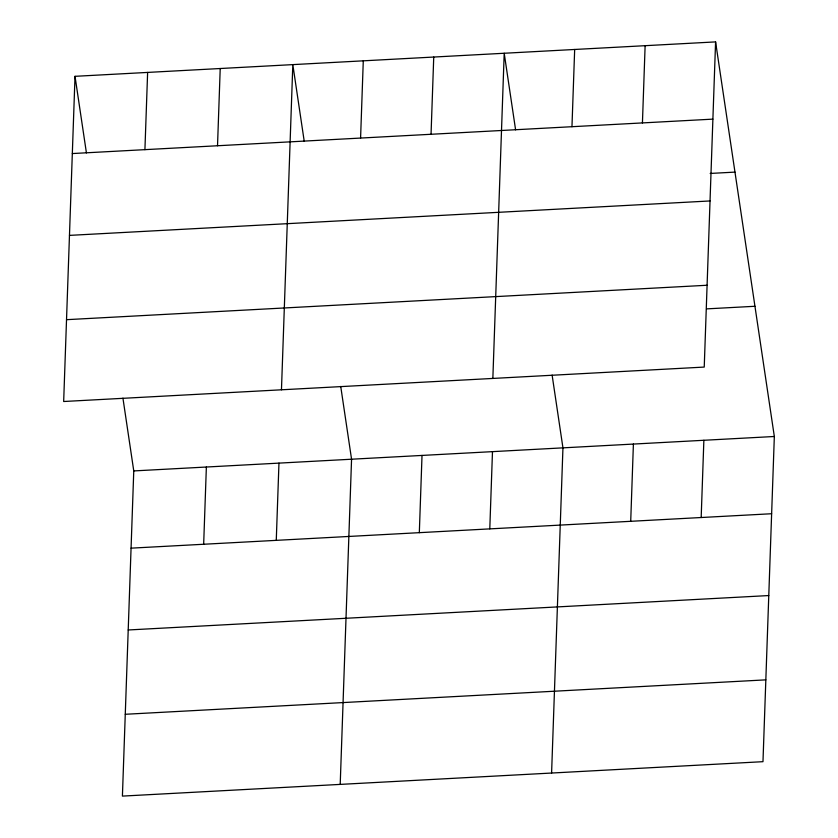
<?xml version="1.0" encoding="UTF-8"?>
<svg xmlns="http://www.w3.org/2000/svg" width="838" height="838" viewBox="0 0 838 838"><rect width="100%" height="100%" fill="white"/><g stroke="black" fill="none" stroke-linecap="round" stroke-linejoin="round"><path stroke-width="1.26" d="M75.022 76.321L63.667 401.507L704.234 367.075L715.589 41.9L75.022 76.321L86.429 152.925M144.922 149.656L147.624 72.424M122.935 398.155L133.766 470.925L122.411 796.1L762.978 761.679L774.333 436.493L715.589 41.9M217.524 145.749L220.216 68.517M203.665 544.25L206.368 467.017M276.268 540.353L278.96 463.121M281.463 389.796L292.818 64.62L304.215 141.213M360.581 138.071L363.283 60.828M340.207 784.399L351.562 459.214L340.731 386.444M431.046 134.279L433.738 57.047M419.325 532.664L422.017 455.432M492.849 378.441L504.204 53.255L515.6 129.859M489.79 528.872L492.482 451.64M571.966 126.706L574.669 49.473M551.593 773.034L562.947 447.859L552.116 375.089M642.432 122.924L645.124 45.681M630.71 521.299L633.402 444.067M701.176 517.517L703.868 440.285M72.33 153.553L712.887 119.132M710.184 173.445L734.968 172.115M69.47 235.384L710.037 200.952M66.527 319.676L707.094 285.255M706.664 308.876L754.944 306.279M133.766 470.925L774.333 436.493M131.074 548.157L771.63 513.736M128.214 629.977L768.771 595.556M125.271 714.28L765.827 679.859"/></g></svg>
